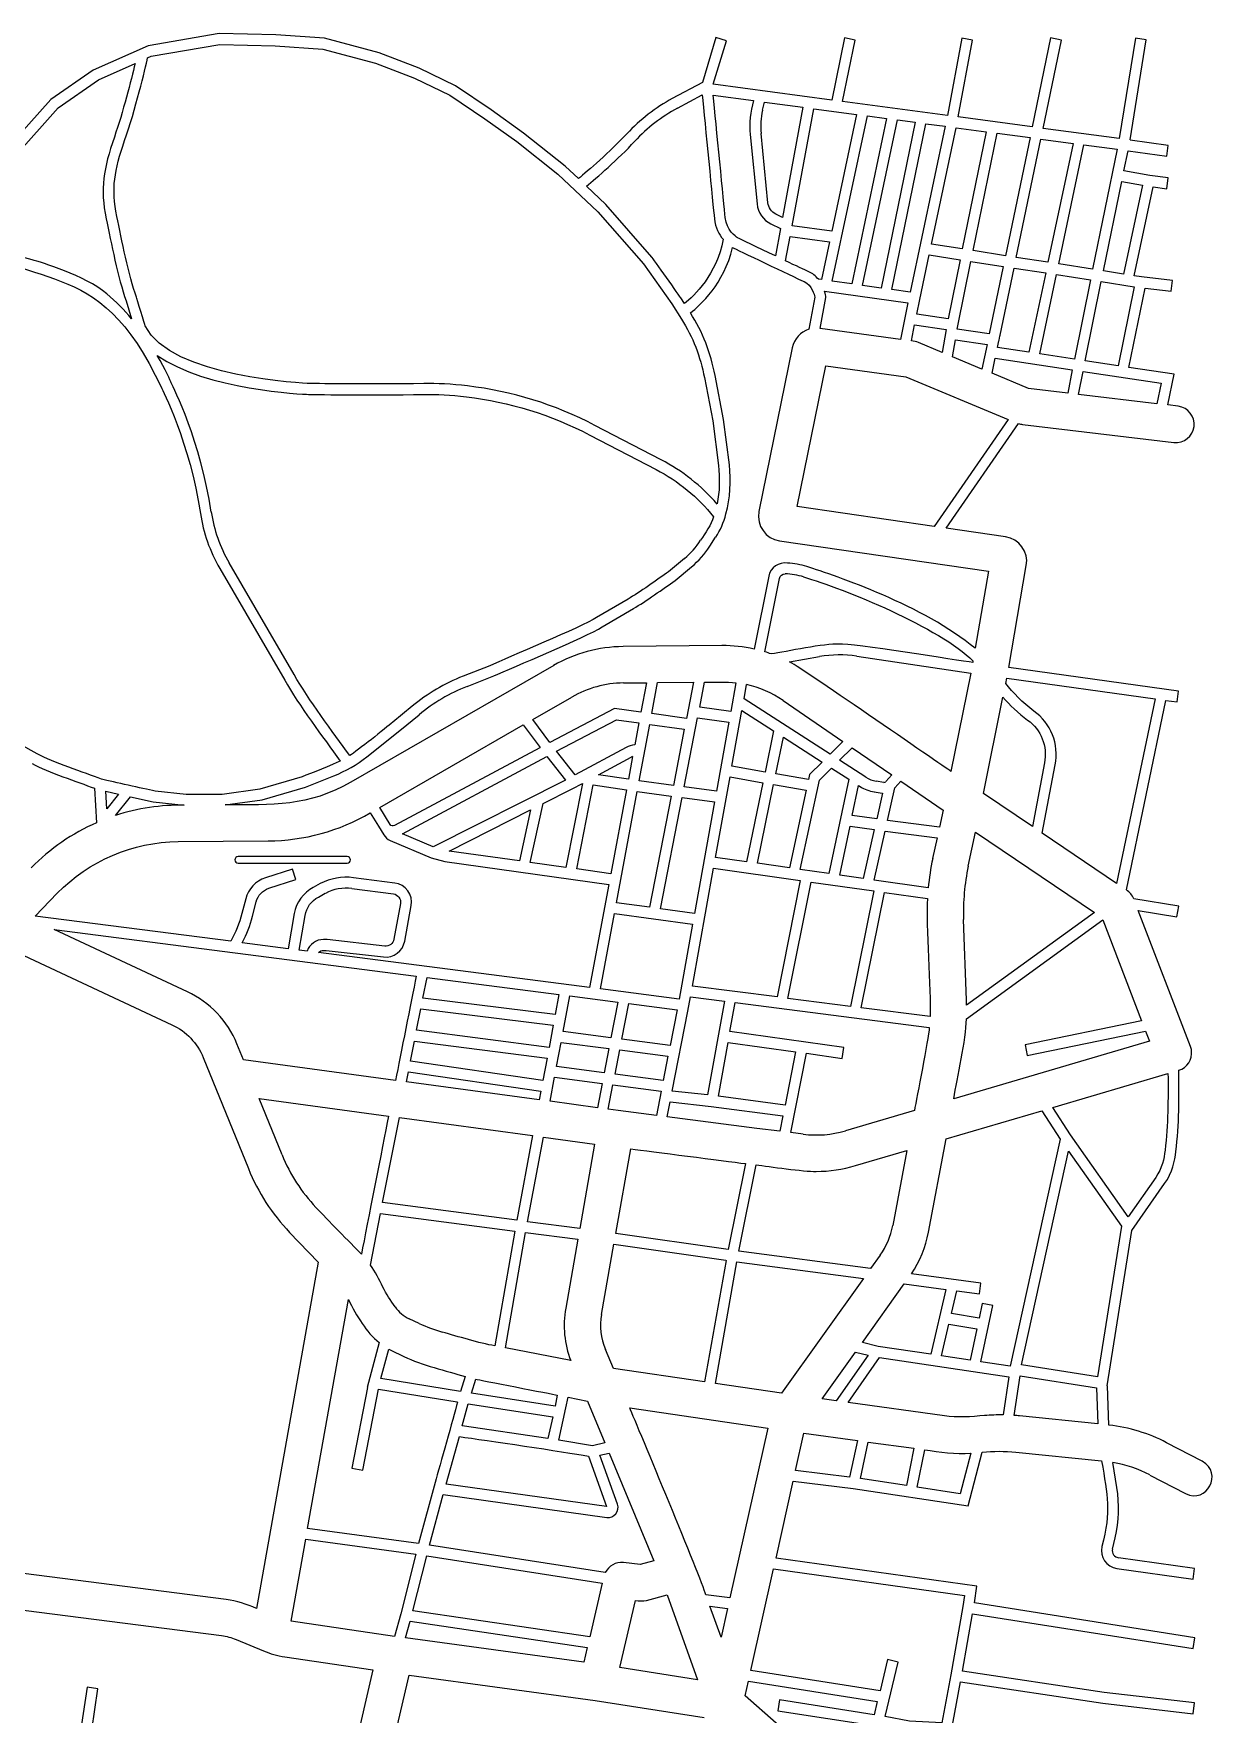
# Model space of a CAD drawing. Header units: millimetres. Extents: x 74 to 727, y -796 to -6.
# Drawn here: x 400.1 to 727.1, y -471.2 to -9.4 of the extents above; entities that cross this region are included whole.
import ezdxf

# ---------------------------------------------------------------- set-up
doc = ezdxf.new("R2010")
doc.units = ezdxf.units.MM
doc.layers.get('0').update_dxf_attribs({"linetype": 'CONTINUOUS'})

msp = doc.modelspace()

# ---------------------------------------------------------------- linework, layer by layer
for p, q in [((431.52, -12.7), (416.42, -19.45)), ((451.02, -9.37), (431.52, -12.7)), ((432.39, -15.59), (451.24, -12.38)), ((466.64, -9.75), (451.02, -9.37)), ((451.24, -12.38), (466.47, -12.75)), ((466.47, -12.75), (479.54, -13.6)), ((480.03, -10.63), (466.64, -9.75)), ((479.54, -13.6), (494.05, -17.49)), ((495.05, -14.67), (480.03, -10.63)), ((587.59, -10.44), (583.85, -22.81)), ((586.84, -23.29), (590.46, -11.31)), ((590.46, -11.31), (587.59, -10.44)), ((622.93, -10.57), (619.41, -27.64)), ((622.39, -28.03), (625.87, -11.18)), ((625.87, -11.18), (622.93, -10.57)), ((655.14, -10.6), (651.19, -31.88)), ((654.17, -32.28), (658.09, -11.15)), ((658.09, -11.15), (655.14, -10.6)), ((679.58, -10.57), (674.53, -35)), ((677.51, -35.4), (682.52, -11.18)), ((682.52, -11.18), (679.58, -10.57)), ((702.87, -10.63), (698.43, -38.19)), ((701.41, -38.59), (705.84, -11.11)), ((705.84, -11.11), (702.87, -10.63)), ((417.9, -22.07), (427.95, -17.58)), ((431.4, -16.04), (432.39, -15.59)), ((494.05, -17.49), (504.73, -21.58)), ((505.98, -18.86), (495.05, -14.67)), ((416.42, -19.45), (404.83, -27.5)), ((406.83, -29.76), (417.9, -22.07)), ((504.73, -21.58), (514.47, -26.3)), ((515.98, -23.69), (505.98, -18.86)), ((583.85, -22.81), (575.59, -27.23)), ((404.83, -27.5), (392.72, -41.03)), ((514.47, -26.3), (524.09, -32.8)), ((525.82, -30.35), (515.98, -23.69)), ((577.01, -29.88), (583.83, -26.23)), ((619.41, -27.64), (586.84, -23.29)), ((586.85, -26.31), (597.92, -27.79)), ((394.99, -43), (406.83, -29.76)), ((534.67, -36.68), (525.82, -30.35)), ((600.39, -30.44), (600.91, -28.19)), ((600.91, -28.19), (611.51, -29.61)), ((611.51, -29.61), (605.89, -59.86)), ((651.19, -31.88), (622.39, -28.03)), ((674.53, -35), (654.17, -32.28)), ((524.09, -32.8), (532.85, -39.05)), ((546.17, -45.75), (534.67, -36.68)), ((601.89, -55.86), (599.99, -36.83)), ((698.43, -38.19), (677.51, -35.4)), ((532.85, -39.05), (544.16, -47.97)), ((597, -37.12), (598.9, -56.16)), ((699.73, -47.09), (700.87, -41.56)), ((700.87, -41.56), (711.49, -43.07)), ((701.48, -38.6), (701.41, -38.59)), ((701.47, -38.61), (701.48, -38.6)), ((711.91, -40.1), (701.47, -38.61)), ((711.49, -43.07), (711.91, -40.1)), ((549.84, -49.21), (546.17, -45.75)), ((544.16, -47.97), (555.15, -58.34)), ((706.8, -48.37), (699.73, -47.09)), ((711.89, -49.01), (706.8, -48.37)), ((711.51, -51.98), (711.89, -49.01)), ((557.37, -56.32), (552.04, -51.29)), ((702.56, -75.9), (707.75, -51.51)), ((707.75, -51.51), (711.51, -51.98)), ((555.15, -58.34), (567.64, -72.66)), ((570, -70.8), (557.37, -56.32)), ((605.89, -59.86), (604.04, -58.95)), ((602.71, -61.65), (605.32, -62.93)), ((605.32, -62.93), (603.92, -70.47)), ((606.72, -71.8), (607.96, -65.16)), ((607.96, -65.16), (618.79, -66.61)), ((618.79, -66.61), (616.58, -76.98)), ((567.64, -72.66), (575.44, -83.64)), ((665.7, -92.26), (669.53, -73.79)), ((669.53, -73.79), (678.22, -75.14)), ((616.58, -76.98), (615.74, -76.86)), ((678.22, -75.14), (673.61, -96.93)), ((704.56, -76.22), (702.56, -75.9)), ((713.07, -77.17), (704.56, -76.22)), ((712.73, -80.15), (713.07, -77.17)), ((425.49, -82.78), (426.99, -87.72)), ((578.94, -83.55), (577.95, -82)), ((614.76, -81.8), (613.09, -90.61)), ((616.2, -90.36), (617.8, -81.89)), ((617.44, -80.13), (640.35, -83.35)), ((617.8, -81.89), (617.77, -81.67)), ((701.06, -101.08), (705.55, -79.35)), ((705.55, -79.35), (712.73, -80.15)), ((575.44, -83.64), (578.11, -87.83)), ((640.35, -83.35), (638.31, -93.38)), ((638.31, -93.38), (616.2, -90.36)), ((641.29, -93.78), (642.18, -89.39)), ((642.18, -89.39), (650.84, -90.66)), ((650.84, -90.66), (649.79, -97)), ((665.71, -92.27), (665.7, -92.26)), ((608.55, -95.69), (599.42, -140.73)), ((649.79, -97), (643.23, -94.27)), ((664.98, -95.63), (665.37, -93.83)), ((673.61, -96.93), (664.98, -95.63)), ((713.49, -102.97), (701.06, -101.08)), ((584.42, -103.88), (586.72, -115.8)), ((589.68, -115.36), (587.36, -103.3)), ((711.75, -111.42), (713.49, -102.97)), ((591.32, -127.83), (589.68, -115.36)), ((714.63, -111.76), (711.75, -111.42)), ((552.95, -119.67), (571.13, -129.13)), ((572.51, -126.47), (554.34, -117.01)), ((586.72, -115.8), (588.33, -128.05)), ((650.87, -145.31), (670.74, -116.51)), ((671.85, -116.74), (713.44, -121.69)), ((585.91, -150.24), (587.51, -147.77)), ((451.23, -156.31), (469.07, -187.01)), ((578.93, -153.62), (574.57, -157.25)), ((576.34, -159.68), (580.85, -155.92)), ((668.07, -183.56), (672.89, -155.52)), ((602.09, -158.46), (598.09, -178.47)), ((601, -179.23), (605.03, -159.05)), ((662.47, -157.11), (658.83, -178.28)), ((563.44, -164.73), (554.78, -169.82)), ((589.26, -177.54), (562.07, -177.8)), ((542.99, -182.99), (487.22, -215.04)), ((525.4, -183.09), (518.1, -185.96)), ((607.76, -182.01), (616.05, -180.57)), ((626.27, -180.45), (657.61, -185.09)), ((658.23, -181.73), (658.16, -182.14)), ((714.74, -190.03), (668.07, -183.56)), ((519.2, -188.75), (526.52, -185.88)), ((562.17, -187.8), (568.48, -187.74)), ((568.48, -187.74), (566.97, -195.81)), ((583.13, -194.44), (584.46, -187.59)), ((593.06, -187.75), (591.64, -195.64)), ((595.32, -192.14), (596.02, -188.25)), ((657.61, -185.09), (652.18, -212.09)), ((667.24, -187.93), (667.52, -186.51)), ((667.52, -186.51), (708.29, -192.16)), ((537.25, -197.83), (547.97, -191.66)), ((618.96, -207.37), (595.32, -192.14)), ((606.03, -192.62), (622.48, -203.88)), ((661.15, -218.21), (666.48, -191.72)), ((708.29, -192.16), (697.72, -242.87)), ((700.41, -244.68), (711.27, -192.58)), ((711.27, -192.58), (714.33, -193)), ((714.33, -193), (714.74, -190.03)), ((504.08, -194.22), (498.83, -198.56)), ((500.7, -200.9), (505.99, -196.53)), ((541.94, -204.15), (537.25, -197.83)), ((559.71, -194.81), (541.94, -204.15)), ((543.79, -206.57), (560.26, -197.91)), ((566.97, -195.81), (559.71, -194.81)), ((560.26, -197.91), (566.42, -198.76)), ((591.64, -195.64), (583.13, -194.44)), ((491.66, -208.08), (500.7, -200.9)), ((495.17, -222.01), (534.63, -199.33)), ((534.63, -199.33), (539.25, -205.57)), ((566.42, -198.76), (565.29, -204.81)), ((401.07, -207.24), (396.23, -204.65)), ((539.21, -205.6), (499.25, -226.99)), ((539.25, -205.57), (539.21, -205.59)), ((539.21, -205.59), (539.21, -205.6)), ((548.91, -213.07), (543.79, -206.57)), ((562.89, -205.55), (548.91, -213.07)), ((622.48, -203.88), (618.96, -207.37)), ((621.54, -209.04), (625, -205.61)), ((625, -205.61), (635.91, -213.08)), ((555.35, -213.01), (564.31, -208.19)), ((564.69, -208.01), (563.53, -214.25)), ((628.81, -213.72), (621.54, -209.04)), ((677.89, -209.76), (674.56, -227.25)), ((677.26, -229.08), (680.84, -210.32)), ((416.81, -216.73), (417.37, -226.19)), ((462.26, -216.94), (451.84, -218.41)), ((473.88, -213.56), (462.26, -216.94)), ((462.89, -219.88), (474.78, -216.42)), ((474.78, -216.42), (482.58, -213.33)), ((563.53, -214.25), (555.35, -213.01)), ((625.07, -224.25), (626.81, -216)), ((626.81, -216), (627.19, -216.24)), ((633.76, -215.11), (631.59, -214.77)), ((635.91, -213.08), (634.29, -214.92)), ((422.54, -224.22), (426.69, -219.12)), ((426.69, -219.12), (432.91, -220.47)), ((432.91, -220.47), (441.48, -221.38)), ((441.99, -218.42), (433.46, -217.52)), ((451.84, -218.41), (441.99, -218.42)), ((452.74, -221.3), (462.89, -219.88)), ((631.12, -217.74), (633.3, -218.08)), ((633.39, -218.09), (631.78, -225.15)), ((674.56, -227.25), (661.15, -218.21)), ((492.57, -223.51), (494.82, -227.16)), ((498.04, -226.67), (495.17, -222.01)), ((631.78, -225.15), (625.07, -224.25)), ((494.82, -227.16), (494.82, -227.16)), ((494.82, -227.16), (496.31, -229.57)), ((631.04, -241.95), (634.1, -228.48)), ((634.1, -228.48), (648.36, -230.39)), ((648.36, -230.39), (647.15, -236.07)), ((656.93, -238.16), (658.93, -228.78)), ((658.93, -228.78), (691.66, -250.85)), ((697.72, -242.87), (677.26, -229.08)), ((332.14, -232.21), (438.09, -281.71)), ((439.8, -231.39), (464.54, -231.21)), ((486.26, -235.52), (456.26, -235.52)), ((498.03, -231.05), (509.35, -235.85)), ((456.26, -237.29), (486.26, -237.29)), ((471.19, -238.98), (463.8, -241.37)), ((472.11, -241.84), (471.19, -238.98)), ((509.35, -235.85), (513.09, -236.85)), ((513.09, -236.85), (558.13, -243.18)), ((464.72, -244.22), (472.11, -241.84)), ((478.83, -242.95), (476.92, -243.96)), ((487.55, -244.29), (498.93, -245.77)), ((558.13, -243.18), (552.84, -271.49)), ((645.93, -244.07), (631.04, -241.95)), ((400.46, -251.85), (406.56, -245.58)), ((458.34, -247.16), (457.3, -251.17)), ((460.21, -251.92), (461.24, -247.91)), ((478.32, -246.62), (480.23, -245.6)), ((500.88, -248.44), (499.09, -258.23)), ((502.04, -258.77), (503.83, -248.98)), ((627.53, -277.06), (633.92, -245.39)), ((633.92, -245.39), (645.71, -247.07)), ((714.77, -249.09), (702.4, -247.12)), ((714.3, -252.05), (714.77, -249.09)), ((454.26, -258.79), (400.46, -251.85)), ((471.7, -251.15), (470.03, -260.82)), ((473.01, -261.2), (474.66, -251.66)), ((656.45, -274.94), (655.65, -252.84)), ((656.42, -280.1), (693.91, -252.92)), ((691.66, -250.85), (656.48, -276.35)), ((693.91, -252.92), (704.57, -280.61)), ((718, -287.67), (703.64, -250.35)), ((703.64, -250.35), (714.3, -252.05)), ((442.32, -272.65), (405.74, -255.56)), ((405.74, -255.56), (505.2, -268.37)), ((480.73, -258.31), (479.73, -258.29)), ((496.55, -260.12), (480.73, -258.31)), ((470.03, -260.82), (457.42, -259.19)), ((475.21, -261.49), (473.01, -261.2)), ((552.84, -271.49), (478.39, -261.89)), ((479.71, -261.29), (480.47, -261.3)), ((480.47, -261.3), (496.21, -263.1)), ((591.45, -283.61), (592.89, -275.62)), ((592.89, -275.62), (646.23, -282.49)), ((646.44, -279.49), (627.53, -277.06)), ((704.57, -280.61), (672.56, -287.26)), ((622.72, -287.98), (591.45, -283.61)), ((706.72, -286.2), (652.93, -302.06)), ((673.17, -290.2), (705.66, -283.45)), ((705.66, -283.45), (706.72, -286.2)), ((446.68, -290.75), (459.09, -321.26)), ((457.71, -291.33), (455.94, -286.98)), ((608.15, -311.36), (612.44, -289.57)), ((612.44, -289.57), (622.3, -290.95)), ((622.3, -290.95), (622.72, -287.98)), ((672.56, -287.26), (673.17, -290.2)), ((499.54, -297), (457.71, -291.33)), ((680.15, -304.46), (711.83, -295.12)), ((557.99, -304.91), (559.29, -298.23)), ((559.29, -298.23), (572.52, -299.97)), ((572.52, -299.97), (571.21, -306.65)), ((468.35, -317.49), (462.06, -302.01)), ((462.06, -302.01), (497.61, -306.83)), ((685.04, -312.01), (680.15, -304.46)), ((571.21, -306.65), (560.71, -305.28)), ((642.15, -305.24), (623.16, -310.84)), ((650.85, -313.1), (677.15, -305.35)), ((677.15, -305.35), (682.19, -313.14)), ((611.56, -311.79), (608.15, -311.36)), ((646.01, -338.75), (650.85, -313.1)), ((682.19, -313.14), (668.47, -375.52)), ((700.92, -334.46), (685.04, -312.01)), ((560.06, -339.08), (564.16, -315.81)), ((625.98, -320.43), (640.07, -316.28)), ((640.07, -316.28), (636.18, -336.9)), ((595.67, -319.88), (590.91, -343.5)), ((593.89, -343.91), (598.65, -320.25)), ((708.45, -323.65), (700.92, -334.46)), ((701.91, -338.28), (710.91, -325.37)), ((492.62, -347.75), (495.41, -333.55)), ((495.41, -333.55), (532.31, -338.4)), ((470.42, -338.79), (478.25, -347)), ((532.31, -338.4), (526.81, -369.95)), ((529.76, -370.52), (535.28, -338.79)), ((535.28, -338.79), (549.63, -340.67)), ((549.63, -340.67), (546.29, -359.61)), ((590.91, -343.5), (560.06, -339.08)), ((695.09, -380.96), (701.91, -338.28)), ((556.14, -361.34), (559.54, -342.03)), ((559.54, -342.03), (590.32, -346.44)), ((630.1, -348.69), (593.89, -343.91)), ((632.7, -345.04), (630.1, -348.69)), ((478.25, -347), (461.28, -442.12)), ((590.36, -346.47), (584.48, -379.87)), ((590.32, -346.44), (590.32, -346.46)), ((590.32, -346.46), (590.36, -346.47)), ((660.4, -352.72), (641.31, -350.18)), ((652.31, -361.08), (653.77, -354.86)), ((653.77, -354.86), (660, -355.69)), ((660, -355.69), (660.4, -352.72)), ((475.36, -420.14), (486.59, -357.2)), ((660.78, -358.28), (659.91, -362.34)), ((660.43, -374.32), (663.71, -358.9)), ((663.71, -358.9), (660.78, -358.28)), ((506.04, -363.8), (503.32, -362.53)), ((659.91, -362.34), (652.31, -361.08)), ((495.04, -369.06), (491.73, -381.38)), ((495.49, -378.95), (497.67, -370.85)), ((547.69, -374.02), (529.76, -370.52)), ((559.43, -376.19), (557.21, -370.92)), ((623.95, -385.53), (632.58, -373.19)), ((632.58, -373.19), (668.1, -378.5)), ((518.65, -378.36), (517.37, -382.49)), ((584.48, -379.87), (559.43, -376.19)), ((668.47, -375.52), (660.43, -374.32)), ((668.1, -378.5), (666.5, -388.94)), ((669.52, -389.07), (671.18, -378.17)), ((671.18, -378.17), (692.21, -381.49)), ((491.85, -381.4), (487.55, -403.54)), ((490.5, -404.11), (494.81, -381.88)), ((491.73, -381.38), (491.85, -381.4)), ((494.81, -381.88), (516.48, -385.38)), ((517.37, -382.49), (495.49, -378.95)), ((520.37, -382.96), (521.57, -379.07)), ((543.37, -386.48), (520.37, -382.96)), ((692.21, -381.49), (692.58, -391.41)), ((695.19, -380.95), (695.09, -380.96)), ((695.6, -391.72), (695.19, -380.95)), ((516.48, -385.38), (516.48, -385.4)), ((516.48, -385.4), (516.54, -385.41)), ((543.98, -383.49), (543.37, -386.48)), ((563.9, -386.95), (601.83, -392.53)), ((601.83, -392.53), (591.42, -439.15)), ((692.58, -391.41), (671.04, -389.2)), ((513.4, -407.92), (517.08, -394.88)), ((721.26, -401.68), (711.46, -396.57)), ((552.58, -400.26), (557.54, -414.06)), ((555.68, -400.01), (558.25, -399.43)), ((560.52, -413.47), (555.68, -400.01)), ((558.25, -399.43), (570.51, -428.99)), ((642.92, -408.79), (644.96, -398.52)), ((657.61, -399.43), (654.68, -410.58)), ((656.9, -413.95), (660.77, -399.19)), ((670.03, -399.15), (693.6, -401.56)), ((487.55, -403.54), (490.5, -404.11)), ((697.8, -408.88), (696.71, -401.99)), ((706.84, -405.44), (716.63, -410.55)), ((510.39, -407.5), (505.88, -424.26)), ((508.86, -424.72), (512.6, -410.84)), ((510.4, -407.51), (510.39, -407.5)), ((512.6, -410.84), (557.58, -417.09)), ((557.54, -414.06), (513.4, -407.92)), ((604.1, -428.28), (608.83, -407.1)), ((608.83, -407.1), (625.27, -409.14)), ((625.27, -409.14), (656.9, -413.95)), ((654.68, -410.58), (642.92, -408.79)), ((505.85, -424.28), (475.36, -420.14)), ((505.86, -424.25), (505.85, -424.28)), ((505.88, -424.26), (505.86, -424.25)), ((557.18, -432.26), (508.86, -424.72)), ((696.58, -425.8), (697.31, -422.66)), ((566.8, -429.99), (562.17, -429.51)), ((570.51, -428.99), (566.8, -429.99)), ((659.29, -435.99), (604.1, -428.28)), ((719.15, -431.09), (698.2, -428.16)), ((718.74, -434.06), (719.15, -431.09)), ((338.06, -435), (451.69, -449.56)), ((568.51, -439.89), (574.16, -438.36)), ((574.16, -438.36), (582.56, -461.68)), ((591.42, -439.15), (584.78, -438.33)), ((658.61, -440.59), (659.29, -435.99)), ((561.2, -458.34), (565.52, -439.91)), ((719.18, -450.16), (658.61, -440.59)), ((655.36, -459.35), (658.13, -443.55)), ((658.13, -443.55), (718.71, -453.13)), ((455.69, -450.63), (463.25, -453.77)), ((718.71, -453.13), (719.18, -450.16)), ((469.08, -455.41), (493.29, -459.02)), ((493.29, -459.02), (487.55, -483.86)), ((493.57, -502.22), (503.23, -460.44)), ((503.23, -460.44), (554.38, -467.4)), ((582.56, -461.68), (561.2, -458.34)), ((694.33, -465.18), (655.36, -459.35)), ((414.74, -463.76), (411.95, -482.59)), ((417.71, -464.2), (414.74, -463.76)), ((414.92, -483.03), (417.71, -464.2)), ((652.19, -476.69), (654.83, -462.3)), ((654.83, -462.3), (693.91, -468.15)), ((719.12, -468.05), (694.33, -465.18)), ((554.39, -467.4), (584.34, -472.08)), ((693.91, -468.15), (718.77, -471.03)), ((718.77, -471.03), (719.12, -468.05))]:
    msp.add_line(p, q)
for points in [[(619.42, -63.66), (608.51, -62.2), (614.49, -30.01), (626.25, -31.58)], [(624.9, -78.15), (619.56, -77.4), (629.23, -31.98), (634.48, -32.68)], [(632.99, -79.29), (627.88, -78.57), (637.46, -33.07), (642.33, -33.73)], [(640.96, -80.41), (635.96, -79.71), (645.31, -34.12), (650.61, -34.83)], [(655.3, -68.54), (646.82, -67.22), (653.59, -35.23), (661.87, -36.34)], [(667.18, -70.39), (658.27, -69), (664.85, -36.73), (673.92, -37.95)], [(670.14, -70.85), (676.9, -38.34), (685.75, -39.53), (678.84, -72.2)], [(691.12, -74.11), (681.81, -72.66), (688.73, -39.92), (697.89, -41.15)], [(704.78, -51.05), (699.6, -75.44), (694.08, -74.58), (699.13, -50.03)], [(643.61, -82.4), (646.2, -70.16), (654.7, -71.49), (651.39, -87.71), (642.78, -86.45), (643.61, -82.4)], [(653.9, -90.58), (654.05, -89.67), (657.66, -71.95), (666.57, -73.33), (662.72, -91.84)], [(676.58, -97.38), (681.18, -75.6), (690.52, -77.05), (686.1, -98.82)], [(698.09, -100.64), (689.07, -99.27), (693.48, -77.52), (702.57, -78.94)], [(652.63, -98.19), (653.4, -93.54), (662.1, -94.78), (660.65, -101.53)], [(609.91, -139.35), (617.75, -100.66), (639.78, -103.67), (667.88, -115.37), (647.55, -144.83)], [(663.47, -102.7), (664.35, -98.56), (685.51, -101.77), (684.27, -108.15), (673.48, -106.87)], [(708.76, -111.06), (687.25, -108.5), (688.48, -102.21), (709.91, -105.46)], [(579.47, -197.56), (569.95, -196.22), (571.53, -187.71), (581.4, -187.62)], [(582.56, -197.39), (591.11, -198.6), (587.71, -217.53), (578.87, -216.34)], [(601.1, -212.27), (591.99, -210.69), (594.74, -195.34), (603.45, -200.95)], [(575.89, -215.94), (566.5, -214.68), (569.39, -199.17), (578.89, -200.51)], [(613.29, -212.99), (613, -214.33), (604.06, -212.78), (606.15, -202.69), (616.78, -209.53)], [(546.2, -214.47), (509.88, -232.82), (501.43, -229.23), (541.1, -208)], [(624.11, -214.26), (618.65, -240.18), (610.76, -239.05), (616.03, -214.49), (619.36, -211.2)], [(540.09, -220.92), (548.09, -216.88), (548.11, -216.9), (550.88, -215.41), (546.35, -238.5), (536.57, -237.12)], [(553.86, -215.82), (562.98, -217.2), (558.68, -240.23), (549.33, -238.92)], [(591.46, -213.64), (600.49, -215.21), (595.99, -236.94), (587.49, -235.72)], [(598.97, -237.36), (603.45, -215.72), (612.37, -217.27), (607.78, -238.62)], [(648.99, -227.45), (634.77, -225.55), (636.8, -216.62), (638.41, -214.79), (650, -222.72)], [(419.87, -217.57), (423.43, -218.38), (420.15, -222.41)], [(565.95, -217.63), (575.31, -218.89), (569.36, -249.43), (560.25, -248.18)], [(578.29, -219.29), (587.18, -220.49), (581.68, -251.13), (572.34, -249.84)], [(536.64, -222.66), (533.59, -236.7), (514.24, -233.98)], [(624.45, -227.19), (631.11, -228.09), (628.06, -241.52), (621.63, -240.6)], [(586.96, -238.68), (610.75, -242.08), (604.39, -274.07), (581.14, -271.08)], [(630.94, -244.96), (624.55, -276.67), (607.37, -274.46), (613.73, -242.5)], [(559.7, -251.13), (581.15, -254.08), (577.45, -274.66), (555.82, -271.87)], [(543.42, -278.89), (507.07, -274.38), (508.19, -268.76), (544.44, -273.43)], [(560.64, -275.52), (558.74, -285.29), (545.59, -283.6), (547.42, -273.81)], [(576.9, -277.61), (574.98, -287.39), (561.72, -285.68), (563.62, -275.9)], [(585.27, -301.01), (575.58, -299.94), (579.88, -278), (579.9, -278), (580.61, -274.04), (589.91, -275.23)], [(506.48, -277.33), (542.86, -281.84), (541.72, -287.94), (505.31, -283.24)], [(504.73, -286.19), (541.17, -290.9), (540.02, -297.04), (503.64, -291.73)], [(556.88, -294.89), (543.8, -293.17), (545.03, -286.55), (558.17, -288.25)], [(574.4, -290.34), (573.1, -297.02), (559.86, -295.28), (561.15, -288.63)], [(606.57, -303.84), (588.25, -301.38), (590.92, -286.57), (609.46, -289.16)], [(503.06, -294.68), (539.47, -299.99), (539.03, -302.34), (502.52, -297.4)], [(543.24, -296.13), (556.31, -297.84), (555.02, -304.51), (542, -302.75)], [(598.79, -310.19), (574.19, -307.04), (575, -302.9), (586.31, -304.14), (605.99, -306.79), (605.16, -310.99)], [(537.19, -312.18), (532.83, -335.44), (495.99, -330.6), (500.59, -307.23)], [(554.24, -314.49), (550.15, -337.71), (535.81, -335.83), (540.16, -312.59)], [(692.45, -378.49), (671.61, -375.2), (684.53, -316.49), (699.07, -337.04)], [(605.6, -382.98), (587.45, -380.31), (593.33, -346.86), (628.12, -351.46)], [(632.17, -370.09), (627.83, -369.07), (639.35, -352.94), (650.78, -354.46), (646.61, -372.25)], [(651.63, -364.01), (659.29, -365.28), (657.46, -373.87), (649.59, -372.7)], [(616.77, -384.54), (625.94, -371.71), (629.39, -372.52), (620.61, -385.07)], [(542.74, -389.42), (541.42, -395.41), (517.88, -391.96), (519.52, -385.86)], [(553.65, -397.39), (544.39, -395.88), (546.36, -386.94), (546.34, -386.94), (546.93, -384.06), (552.32, -385.11), (557.09, -396.62)], [(611.76, -393.95), (626.46, -395.97), (624.3, -406), (609.48, -404.16)], [(641.98, -398.11), (639.95, -408.34), (627.28, -406.41), (629.44, -396.38)], [(500.99, -443.58), (499.25, -449.79), (470.83, -445.56), (474.83, -423.09), (505.12, -427.21)], [(552.9, -449.94), (504.3, -442.72), (508.1, -427.64), (556.36, -435.17)], [(655.88, -438.54), (655.43, -441.6), (652.14, -460.34), (649.71, -473.55), (640.81, -473.05), (634.12, -471.82), (637.67, -456.83), (634.75, -456.14), (632.71, -464.74), (597.2, -459.17), (603.44, -431.22)], [(585.92, -441.49), (590.77, -442.09), (588.99, -450.03)], [(502.25, -450.21), (503.53, -445.64), (552.21, -452.87), (551.27, -456.88)], [(631.12, -471.31), (605.03, -467.24), (604.56, -470.21), (632.04, -474.49), (638.88, -475.75), (637.14, -485.23), (612.67, -481.14), (595.65, -466.13), (596.55, -462.11), (631.88, -467.65)]]:
    msp.add_lwpolyline(points, close=True)
at = {"extrusion": (0, 0, -1)}
msp.add_arc((-449.71, -465.01), 15.57, 97.3004, 112.5637, dxfattribs=at)
for centre, major_axis, ratio, start_param, end_param in [((605.3, -90.39), (-22.43, 63.11), 0.79813, 0.119972, 0.393228), ((628.04, -35.36), (28.12, -1.69), 0.836765, 3.002893, 3.275339), ((591.03, -110.7), (-23, -35.38), 0.41129, 3.010737, 3.204291), ((574.71, -172.6), (-70.01, -77.39), 0.218071, 3.217646, 3.296035), ((548.38, -129.34), (56.51, -18.15), 0.273371, 2.195671, 2.468499), ((494.29, -285.3), (-30.07, -178.39), 0.741124, 2.906424, 3.179358), ((517.47, -212.25), (-63.14, -80.57), 0.710559, 3.003459, 3.273841), ((525.06, -129.41), (76.15, 11.61), 0.700805, 3.137863, 3.41086), ((566.51, -130.73), (16.4, -21.95), 0.834187, 0.29404, 0.589742), ((561.48, -133.59), (19.79, -17.76), 0.924518, 6.150264, 6.424661), ((560.94, -133.04), (22.41, -20.5), 0.920379, 6.159731, 6.43287), ((606.47, -173.03), (19.82, -2.5), 0.910181, 1.374229, 1.64607), ((601.79, -174.59), (18.33, 9), 0.773638, 0.679509, 0.958871), ((561.24, -212.42), (35.47, 9.65), 0.937514, 1.29846, 1.843214), ((590.55, -205.79), (33.13, -2.79), 0.84841, 1.413164, 1.681209), ((621.75, -223.39), (-0.8, 43.29), 0.860817, 6.140355, 6.415363), ((545.96, -249.27), (35.19, -59.74), 0.861322, 3.005026, 3.278338), ((545.52, -248.53), (-33.23, 56.42), 0.860245, 6.146953, 6.419859), ((561.56, -213.59), (26.41, 7.14), 0.938126, 1.300268, 1.844628), ((586.96, -225.26), (11.2, 36.44), 0.867933, 6.018848, 6.350046), ((565.77, -209.85), (5.76, 0.88), 0.869818, 1.522002, 1.959245), ((466.71, -175.38), (20.47, -35.73), 0.935155, 6.150625, 6.423864), ((565.88, -210.43), (3.11, 0.47), 0.846539, 1.831938, 1.969108), ((637.55, -194.96), (-8.49, -22.23), 0.649567, 6.147347, 6.420812), ((636.18, -198.61), (6.05, 15.77), 0.647016, 3.007165, 3.279713), ((633.81, -214.44), (-0.247, 0.646), 0.915073, 2.65899, 3.589865), ((500.18, -226.78), (-3.11, -3.68), 0.875473, 6.003988, 6.548217), ((722, -270.84), (56.11, -66.92), 0.774897, 3.685461, 3.794201), ((704.53, -249.75), (4.53, 53.98), 0.902357, 1.430624, 1.703418), ((486.72, -260.56), (3.52, -19.13), 0.881382, 2.864712, 3.411418), ((486.56, -259.73), (-2.77, 15.35), 0.882337, 6.009003, 6.556134), ((435.78, -249.81), (-16.6, -23.98), 0.803176, 1.729491, 2.001494), ((612.02, -246.53), (-5.43, 65.39), 0.655509, 3.004819, 3.276251), ((545.24, -278), (72.91, 47.13), 0.724545, 3.00494, 3.27829), ((552.64, -273.24), (88.73, 57.29), 0.724919, 3.005275, 3.278717), ((611.33, -236.52), (6.83, -85.37), 0.666744, 6.229889, 6.422222), ((622.93, -336.07), (6.48, 15.13), 0.789195, 4.441959, 4.98665), ((626.32, -337.52), (-9.63, -22.48), 0.789272, 1.33432, 1.844909), ((507.08, -354.07), (7.23, -6.21), 0.969618, 4.451957, 4.995764), ((575.82, -364.02), (29.82, 2.87), 0.948588, 2.884498, 3.399789), ((514.05, -351.96), (23.32, -8.74), 0.563015, 4.577889, 4.850772), ((574.75, -364.1), (18.77, 2.14), 0.948687, 2.86757, 3.411896), ((671.88, -416.9), (38.85, -8.44), 0.686235, 1.85614, 1.98775), ((677.68, -477.74), (-26.36, -84.25), 0.712961, 3.014084, 3.278472), ((677.58, -470), (25.74, 66.16), 0.701482, 6.205709, 6.420897), ((625.95, -413.22), (72.27, -2.59), 0.70158, 6.14706, 6.419805), ((699.13, -426.12), (2.57, 0.49), 0.849977, 2.780954, 3.498294), ((698.82, -425.67), (1.37, 2.22), 0.850552, 2.782486, 3.500117), ((470.56, -435.7), (19.41, -9.83), 0.895565, 4.7881, 5.068575)]:
    msp.add_ellipse(centre, major_axis=major_axis, ratio=ratio, start_param=start_param, end_param=end_param)
for points in [[(427.95, -17.58), (426.86, -22.11), (424.62, -31.01), (422.25, -37.78)], [(425.08, -38.77), (427.99, -30.44), (430.71, -19.01), (431.4, -16.04)], [(583.83, -26.23), (584.54, -33.54), (586.78, -56.45), (587.16, -60.22)], [(590.14, -59.92), (589.77, -56.22), (587.6, -34), (586.85, -26.31)], [(597.92, -27.79), (597.14, -30.82), (596.64, -34), (597, -37.12)], [(422.25, -37.78), (419.24, -46.48), (418.33, -52.02), (419.97, -60.23)], [(422.9, -59.6), (421.38, -51.92), (422.25, -46.97), (425.08, -38.77)], [(552.04, -51.29), (554.67, -49.07), (560.72, -43.85), (565.29, -38.96)], [(428.34, -81.83), (426.13, -75.82), (424.31, -65.93), (422.9, -59.6)], [(593.5, -65.47), (593.1, -65.21), (590.49, -63.39), (590.14, -59.92)], [(598.9, -56.16), (599.14, -58.54), (600.57, -60.59), (602.71, -61.65)], [(604.04, -58.95), (602.82, -58.36), (602.02, -57.2), (601.89, -55.86)], [(376.21, -62.65), (399.21, -81.92), (417.4, -68.16), (435.18, -106.65)], [(419.97, -60.23), (421.42, -66.73), (423.23, -76.59), (425.49, -82.78)], [(587.16, -60.22), (587.41, -62.7), (588.48, -64.57), (589.55, -65.87)], [(589.55, -65.87), (587.83, -75.54), (581.59, -81.43), (578.94, -83.55)], [(580.57, -86.1), (583.31, -84), (589.8, -78.11), (592.15, -68.15)], [(592.15, -68.15), (593.05, -68.58), (608.52, -76.02), (611.84, -77.53)], [(603.92, -70.47), (599.1, -68.16), (594.17, -65.79), (593.5, -65.47)], [(577.95, -82), (577.91, -81.93), (570.04, -70.86), (570, -70.8)], [(613.08, -74.8), (612, -74.31), (609.54, -73.15), (606.72, -71.8)], [(611.84, -77.53), (614.02, -78.52), (614.63, -81.09), (614.76, -81.8)], [(430.73, -89.69), (430.71, -89.64), (428.35, -81.88), (428.34, -81.83)], [(617.77, -81.67), (617.77, -81.6), (617.69, -80.98), (617.44, -80.13)], [(587.36, -103.3), (586.16, -97.19), (583.95, -91.33), (580.57, -86.1)], [(475.72, -105.51), (475.34, -105.49), (437.49, -103.9), (430.73, -89.69)], [(578.11, -87.83), (581.26, -92.72), (583.3, -98.19), (584.42, -103.88)], [(613.09, -90.61), (610.84, -91.34), (609.05, -93.23), (608.55, -95.69)], [(665.37, -93.83), (665.37, -93.83), (665.7, -92.27), (665.71, -92.27)], [(437.87, -105.33), (437.65, -104.78), (436.4, -101.79), (434.05, -97.78)], [(434.05, -97.78), (447.36, -107.32), (474.24, -108.45), (475.64, -108.51)], [(448.88, -140.83), (446.04, -121.52), (438.52, -106.6), (437.87, -105.33)], [(507.29, -105.52), (492.27, -105.81), (475.86, -105.51), (475.72, -105.51)], [(475.64, -108.51), (475.8, -108.51), (492.27, -108.81), (507.35, -108.52)], [(670.74, -116.51), (671.1, -116.62), (671.48, -116.7), (671.85, -116.74)], [(571.13, -129.13), (577.29, -132.3), (582.58, -136.78), (586.96, -142.13)], [(588.33, -128.05), (588.59, -131.53), (588.67, -135.22), (587.9, -138.62)], [(590.33, -141.36), (591.61, -137), (591.69, -132.34), (591.32, -127.83)], [(586.96, -142.13), (586.27, -144.36), (584.67, -146.66), (583.39, -148.6)], [(599.42, -140.73), (598.62, -144.44), (601.31, -148.26), (605.07, -148.76)], [(667.21, -147.69), (667.21, -147.69), (650.87, -145.31), (650.87, -145.31)], [(672.89, -155.52), (673.58, -151.88), (670.88, -148.17), (667.21, -147.69)], [(605.07, -148.76), (605.07, -148.76), (662.47, -157.11), (662.47, -157.11)], [(471.67, -185.51), (471.67, -185.51), (453.82, -154.8), (453.82, -154.8)], [(607.25, -154.85), (604.87, -154.53), (602.55, -156.08), (602.09, -158.46)], [(658.83, -178.28), (644.9, -166.63), (620.51, -158.32), (612.57, -155.82)], [(574.57, -157.25), (571.56, -159.32), (566.54, -162.96), (563.44, -164.73)], [(564.96, -167.31), (568.14, -165.5), (573.26, -161.78), (576.34, -159.68)], [(605.03, -159.05), (605.18, -158.3), (605.86, -157.78), (606.62, -157.82)], [(611.67, -158.68), (622.58, -161.75), (649.34, -172.75), (658.23, -181.73)], [(554.78, -169.82), (550.56, -172.53), (530.25, -180.84), (525.4, -183.09)], [(556.3, -172.41), (556.3, -172.41), (564.96, -167.31), (564.96, -167.31)], [(526.52, -185.88), (531.75, -183.45), (551.75, -175.29), (556.3, -172.41)], [(602.79, -179.82), (602.2, -179.61), (601.6, -179.41), (601, -179.23)], [(621.55, -177.1), (617.39, -176.94), (607, -179.2), (602.79, -179.82)], [(658.16, -182.14), (654.5, -181.73), (624.45, -176.78), (621.55, -177.1)], [(652.18, -212.09), (649.96, -210.72), (608.89, -182.11), (607.76, -182.01)], [(469.07, -187.01), (472.93, -193.9), (479.67, -202.78), (484.31, -209.25)], [(486.93, -207.76), (482.3, -201.27), (475.5, -192.35), (471.67, -185.51)], [(584.46, -187.59), (586.82, -187.59), (590.77, -187.42), (593.06, -187.75)], [(674.98, -195.53), (671.86, -193.32), (669.16, -190.35), (667.24, -187.93)], [(498.83, -198.56), (496.72, -200.17), (489.07, -206.5), (486.93, -207.76)], [(680.84, -210.32), (681.93, -204.62), (679.63, -198.81), (674.98, -195.53)], [(418.68, -214.22), (414.08, -212.46), (405.27, -209.63), (401.07, -207.24)], [(399.65, -209.89), (403.93, -212.31), (412.16, -214.96), (416.81, -216.73)], [(484.31, -209.25), (482.42, -210.29), (475.96, -212.7), (473.88, -213.56)], [(433.46, -217.52), (429.79, -216.74), (422.35, -215.08), (418.68, -214.22)], [(487.22, -215.04), (475.73, -221.78), (465.47, -221.31), (452.74, -221.3)], [(441.48, -221.38), (435.05, -221.29), (428.61, -222.21), (422.54, -224.22)], [(633.3, -218.08), (633.33, -218.08), (633.36, -218.08), (633.39, -218.09)], [(417.37, -226.19), (410.67, -229.12), (404.54, -233.32), (399.39, -238.61)], [(464.54, -231.21), (474.37, -231.14), (484.08, -228.47), (492.57, -223.51)], [(499.25, -226.99), (498.83, -227.22), (498.3, -227.08), (498.04, -226.67)], [(406.56, -245.58), (415.24, -236.66), (427.35, -231.49), (439.8, -231.39)], [(456.26, -235.52), (455.1, -235.55), (455.09, -237.26), (456.26, -237.29)], [(486.26, -237.29), (487.41, -237.26), (487.43, -235.55), (486.26, -235.52)], [(463.8, -241.37), (461.09, -242.24), (459.05, -244.4), (458.34, -247.16)], [(461.24, -247.91), (461.7, -246.16), (463, -244.78), (464.72, -244.22)], [(476.92, -243.96), (474.18, -245.41), (472.23, -248.1), (471.7, -251.15)], [(499.32, -242.8), (499.32, -242.8), (487.94, -241.31), (487.94, -241.31)], [(503.83, -248.98), (504.42, -246.1), (502.24, -243.11), (499.32, -242.8)], [(702.4, -247.12), (702.01, -246.11), (701.31, -245.26), (700.41, -244.68)], [(474.66, -251.66), (475.03, -249.52), (476.39, -247.63), (478.32, -246.62)], [(498.93, -245.77), (500.19, -245.91), (501.13, -247.2), (500.88, -248.44)], [(645.71, -247.07), (645.29, -254.15), (646.69, -272.35), (646.44, -279.49)], [(457.3, -251.17), (456.64, -253.82), (455.53, -256.37), (454.26, -258.79)], [(479.73, -258.29), (477.68, -258.28), (475.87, -259.6), (475.21, -261.49)], [(499.09, -258.23), (498.88, -259.42), (497.76, -260.25), (496.55, -260.12)], [(478.39, -261.89), (478.71, -261.52), (479.19, -261.29), (479.71, -261.29)], [(496.21, -263.1), (498.99, -263.41), (501.55, -261.51), (502.04, -258.77)], [(505.2, -268.37), (503.8, -275.45), (500.92, -289.98), (499.54, -297)], [(455.94, -286.98), (453.36, -280.64), (448.52, -275.55), (442.32, -272.65)], [(656.48, -276.35), (656.47, -275.88), (656.46, -275.41), (656.45, -274.94)], [(438.09, -281.71), (442, -283.54), (445.05, -286.75), (446.68, -290.75)], [(652.93, -302.06), (653.95, -296.25), (656.32, -285.91), (656.42, -280.1)], [(646.23, -282.49), (646.03, -285.71), (642.74, -301.77), (642.15, -305.24)], [(714.83, -294.23), (717.07, -293.57), (718.61, -291.19), (718.29, -288.87)], [(718.29, -288.87), (718.25, -288.46), (718.14, -288.06), (718, -287.67)], [(711.83, -295.12), (711.87, -301.98), (711.89, -309.25), (711.02, -316.18)], [(714, -316.52), (714.92, -309.26), (714.86, -301.43), (714.83, -294.23)], [(497.61, -306.83), (495.92, -315.39), (491.78, -336.42), (490.16, -344.72)], [(560.71, -305.28), (560.71, -305.28), (557.99, -304.91), (557.99, -304.91)], [(564.16, -315.81), (569.58, -316.54), (589.88, -319.13), (595.67, -319.88)], [(711.02, -316.18), (710.75, -318.54), (710.25, -321.07), (708.45, -323.65)], [(710.91, -325.37), (713.1, -322.23), (713.7, -319.14), (714, -316.52)], [(598.65, -320.25), (602.17, -320.62), (611.73, -322.11), (615.12, -322.01)], [(490.16, -344.72), (487, -341.53), (480.78, -335.26), (477.66, -331.89)], [(496.06, -353.79), (495.08, -351.76), (493.95, -349.57), (492.62, -347.75)], [(499.4, -359.24), (498.17, -357.52), (496.98, -355.69), (496.06, -353.79)], [(486.59, -357.2), (487.69, -359.49), (488.94, -361.74), (490.4, -363.82)], [(490.4, -363.82), (491.68, -365.77), (493.2, -367.62), (495.04, -369.06)], [(526.81, -369.95), (522.55, -369.22), (516.6, -367.37), (512.39, -366.17)], [(497.67, -370.85), (498.57, -371.4), (500.85, -372.4), (501.83, -372.87)], [(501.83, -372.87), (506.77, -375.23), (513.39, -376.84), (518.65, -378.36)], [(521.57, -379.07), (522.33, -379.3), (542.55, -383.19), (543.98, -383.49)], [(516.54, -385.41), (515.32, -390.1), (511.77, -402.68), (510.4, -407.51)], [(584.78, -438.33), (583.66, -433.97), (566.04, -392.27), (563.9, -386.95)], [(650.36, -389.17), (650.36, -389.17), (623.95, -385.53), (623.95, -385.53)], [(661.44, -389.1), (657.84, -389.44), (653.94, -389.73), (650.36, -389.17)], [(671.04, -389.2), (670.54, -389.15), (670.03, -389.11), (669.52, -389.07)], [(517.08, -394.88), (524.27, -395.92), (545.77, -399.03), (552.58, -400.26)], [(644.96, -398.52), (649.03, -399.12), (653.5, -399.72), (657.61, -399.43)], [(660.77, -399.19), (663.84, -398.89), (666.96, -398.82), (670.03, -399.15)], [(693.6, -401.56), (695.16, -411.35), (696.3, -415.18), (693.66, -425.12)], [(716.63, -410.55), (722.49, -413.46), (727.05, -404.92), (721.26, -401.68)], [(560.07, -416.11), (560.68, -415.36), (560.85, -414.37), (560.52, -413.47)], [(452.96, -439.64), (452.96, -439.64), (286.49, -418.31), (286.49, -418.31)], [(557.58, -417.09), (558.54, -417.22), (559.47, -416.86), (560.07, -416.11)], [(562.17, -429.51), (560.06, -429.29), (558.09, -430.43), (557.18, -432.26)], [(693.66, -425.12), (692.96, -427.85), (694.99, -430.8), (697.78, -431.13)], [(697.78, -431.13), (697.78, -431.13), (718.74, -434.06), (718.74, -434.06)], [(461.28, -442.12), (458.64, -440.96), (455.84, -439.97), (452.96, -439.64)], [(565.52, -439.91), (566.46, -440.02), (567.59, -440.18), (568.51, -439.89)], [(554.38, -467.4), (554.38, -467.4), (554.38, -467.4), (554.39, -467.4)]]:
    msp.add_open_spline(points, degree=3)
for points, knots in [([(575.59, -27.23), (570.98, -29.7), (566.78, -32.96), (563.09, -36.91), (558.53, -41.8), (552.26, -47.18), (549.84, -49.21)], [152, 152, 152, 152, 153, 153, 153, 154, 154, 154, 154]), ([(426.99, -87.72), (425, -85.36), (422.74, -83.01), (420.18, -80.85), (414.19, -75.78), (402.03, -72.2), (399.65, -71.53), (388.97, -68.54), (381.67, -63.25), (378.78, -60.88)], [8, 8, 8, 8, 9, 9, 9, 10, 10, 10, 11, 11, 11, 11]), ([(435.18, -106.65), (435.26, -106.8), (443.08, -122.03), (445.91, -141.26), (446.68, -146.51), (448.47, -151.57), (451.23, -156.31)], [4, 4, 4, 4, 5, 5, 5, 6, 6, 6, 6]), ([(507.35, -108.52), (510.78, -108.45), (514.7, -108.67), (519, -109.17), (530.78, -110.55), (542.2, -114.08), (552.95, -119.67)], [7, 7, 7, 7, 8, 8, 8, 9, 9, 9, 9]), ([(713.44, -121.69), (716.19, -122.02), (718.67, -120.06), (719.33, -114.58), (717.37, -112.09), (714.63, -111.76)], [111, 111, 111, 111, 112, 112, 113, 113, 113, 113]), ([(666.48, -191.72), (668.33, -193.84), (670.64, -196.13), (673.25, -197.98), (676.94, -200.59), (678.76, -205.21), (677.89, -209.76)], [1, 1, 1, 1, 2, 2, 2, 3, 3, 3, 3])]:
    msp.add_open_spline(points, degree=3, knots=knots)

doc.saveas('drawing.dxf')
